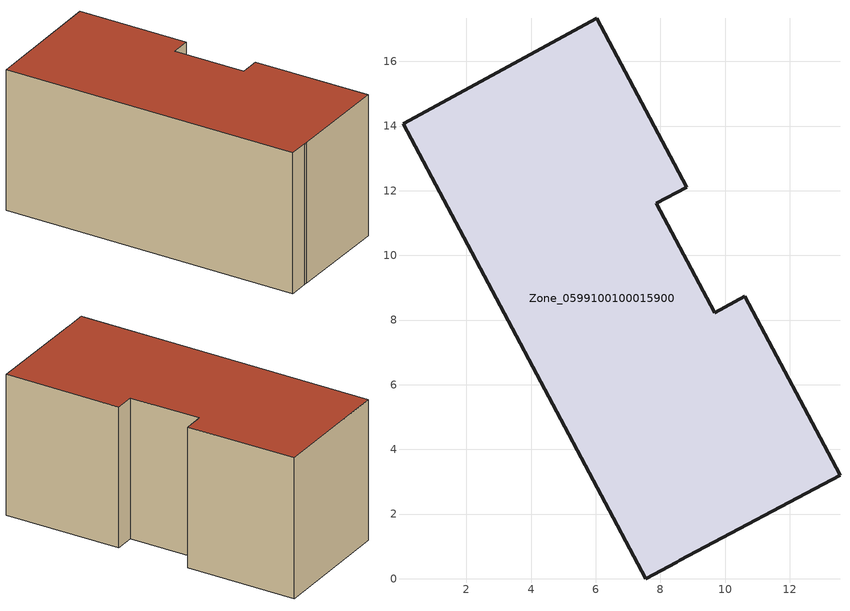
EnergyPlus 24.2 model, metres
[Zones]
Zone_0599100100015900
 floor ground (C_G): 7.55,0 0.06,14.06 6.03,17.33 8.81,12.11 7.88,11.61 9.68,8.23 10.61,8.73 13.56,3.21 8.6,0.56 8.5,0.51 z0.19
 wall outside (C_F): 13.56,3.21 10.61,8.73 9.68,8.23 7.88,11.61 8.81,12.11 6.03,17.33 0.06,14.06 7.55,0 8.5,0.51 8.6,0.56 13.56,3.21 z0.19:7.76
 roof outside (C_R): 8.81,12.11 6.03,17.33 0.06,14.06 7.55,0 8.5,0.51 8.6,0.56 13.56,3.21 10.61,8.73 9.68,8.23 7.88,11.61 z7.76
[BUILDING]
Pand.0599100100015900: North Axis=0; Terrain=City; Loads Convergence Tolerance Value=0.04; Temperature Convergence Tolerance Value=0.4; Solar Distribution=FullExterior; Maximum Number of Warmup Days=25; Minimum Number of Warmup Days=1
[Site:Location]
Rotterdam.The.Hague.AP_ZH_NLD Design_Conditions: Latitude=51.96; Longitude=4.45; Time Zone=1; Elevation=-4.5
[SITE:GROUNDTEMPERATURE:BUILDINGSURFACE]
18, 18, 18, 18, 18, 18, 18, 18, 18, 18, 18, 18
[MATERIAL] Thermal Absorptance=0.9; Solar Absorptance=0.7; Visible Absorptance=0.7
Name | Roughness | Thickness | Conductivity | Density | Specific Heat
G.TC.2015-2018 | MediumSmooth | 0.15 | 0.0428571 | 540 | 1210
F.TC.2015-2018 | Rough | 0.3 | 0.0666667 | 1920 | 840
R.TC.2015-2018 | MediumRough | 0.2 | 0.0333333 | 1500 | 1000
[CONSTRUCTION]
C_G: G.TC.2015-2018
C_F: F.TC.2015-2018
C_R: R.TC.2015-2018
[ZONE]
Zone_0599100100015900: Type=1; Multiplier=1; Ceiling Height=Autocalculate; Volume=Autocalculate; Floor Area=autocalculate; Part of Total Floor Area=Yes
[ZONEINFILTRATION:DESIGNFLOWRATE]
Infil_Zone_0599100100015900: Zone or ZoneList or Space or SpaceList=Zone_0599100100015900; Schedule=AlwaysOn; Design Flow Rate Calculation Method=Flow/Area; Flow Rate per Floor Area=0.0015; Constant Term Coefficient=1; Temperature Term Coefficient=0; Velocity Term Coefficient=0; Velocity Squared Term Coefficient=0
[HVACTEMPLATE:ZONE:IDEALLOADSAIRSYSTEM]
Zone_0599100100015900: Maximum Heating Supply Air Temperature=50; Minimum Cooling Supply Air Temperature=13; Maximum Heating Supply Air Humidity Ratio=0.0156; Minimum Cooling Supply Air Humidity Ratio=0.0077; Heating Limit=NoLimit; Cooling Limit=NoLimit; Dehumidification Control Type=ConstantSensibleHeatRatio; Cooling Sensible Heat Ratio=0.7; Dehumidification Setpoint=60; Humidification Control Type=None; Humidification Setpoint=30; Outdoor Air Method=None; Outdoor Air Flow Rate per Person=0.00944; Outdoor Air Flow Rate per Zone Floor Area=0; Outdoor Air Flow Rate per Zone=0; Demand Controlled Ventilation Type=None; Outdoor Air Economizer Type=NoEconomizer; Heat Recovery Type=None; Sensible Heat Recovery Effectiveness=0.7; Latent Heat Recovery Effectiveness=0.65
[ZONECONTROL:THERMOSTAT]
ThermostatControl_Zone_0599100100015900: Zone or ZoneList=Zone_0599100100015900; Control Type Schedule=DualSetpointControlType; Control 1=Thermostat_Zone_0599100100015900; Temperature Difference Between Cutout And Setpoint=0
[THERMOSTATSETPOINT:DUALSETPOINT]
Thermostat_Zone_0599100100015900: Heating Setpoint Temperature Schedule=HeatingSetpoint_Zone_0599100100015900; Cooling Setpoint Temperature Schedule=CoolingSetpoint_Zone_0599100100015900
[SCHEDULE:COMPACT]
HeatingSetpoint_Zone_0599100100015900: Through: 12/31, For: AllDays, Until: 24:00, 21
CoolingSetpoint_Zone_0599100100015900: Through: 12/31, For: AllDays, Until: 24:00, 24
DualSetpointControlType: Through: 12/31, For: AllDays, Until: 24:00, 4
AlwaysOn: Through: 12/31, For: AllDays, Until: 24:00, 1
